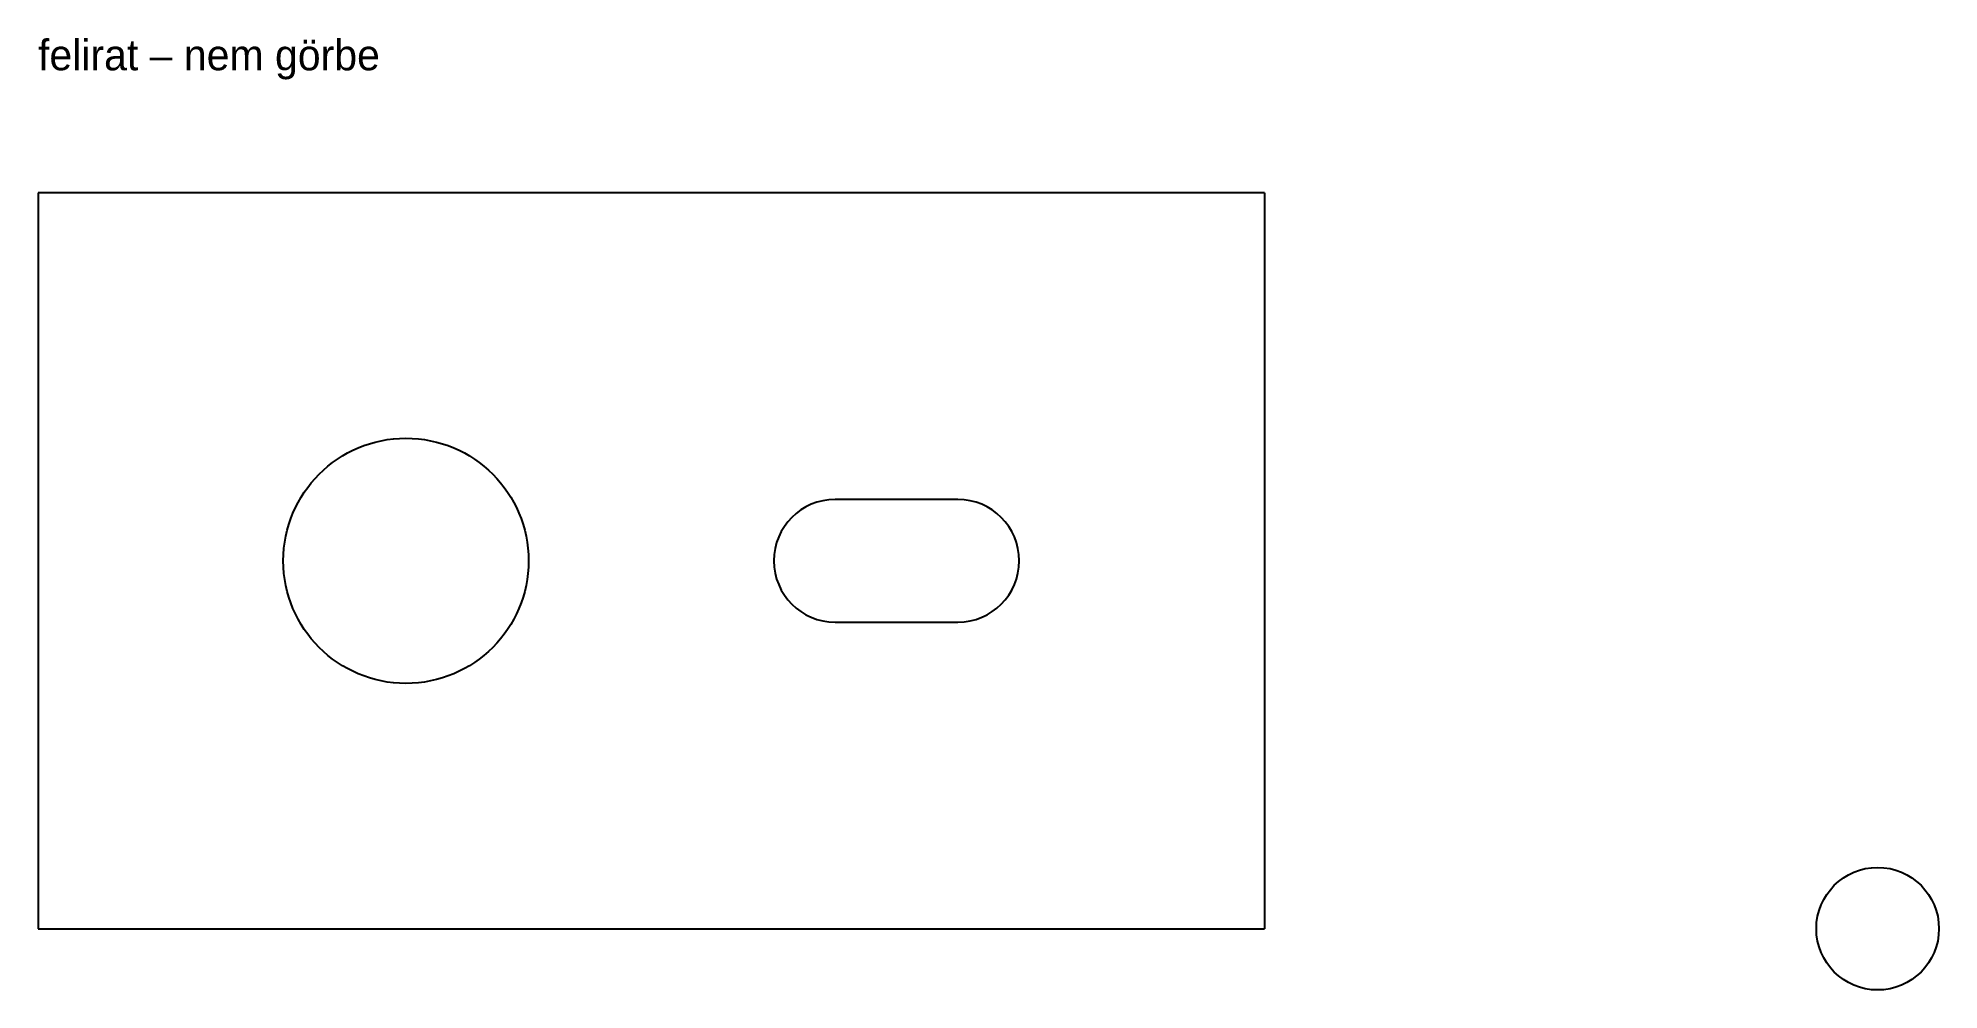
# Model space of a CAD drawing. Header units: millimetres. Extents: x 0 to 155, y -5 to 73.
import ezdxf

# ---------------------------------------------------------------- set-up
doc = ezdxf.new("R2010")
doc.units = ezdxf.units.MM

msp = doc.modelspace()

# ---------------------------------------------------------------- linework, layer by layer
at = {"layer": 'MASIK'}
msp.add_circle((150, 0), 5, dxfattribs=at)
at = {"layer": 'PROFIL'}
for p, q in [((100, 60), (0, 60)), ((0, 60), (0, 0)), ((100, 60), (100, 0)), ((0, 0), (100, 0))]:
    msp.add_line(p, q, dxfattribs=at)
msp.add_lwpolyline([(65, 25), (75, 25, 1), (75, 35), (65, 35, 1)], format="xyb", close=True, dxfattribs=at)
msp.add_circle((30, 30), 10, dxfattribs=at)

# ---------------------------------------------------------------- texts
msp.add_text('felirat – nem görbe', height=2.5, dxfattribs=at).set_placement((0, 70))

doc.saveas('drawing.dxf')
